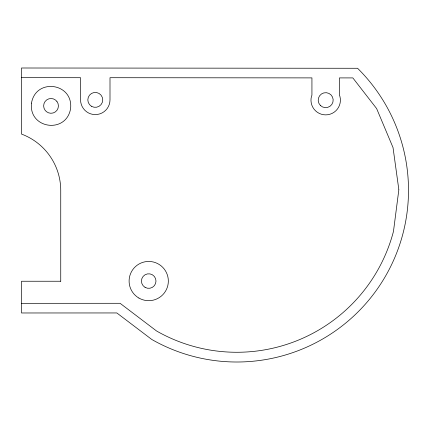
<?xml version="1.0" encoding="UTF-8"?>
<svg xmlns="http://www.w3.org/2000/svg" width="430" height="430" viewBox="0 0 430 430"><rect width="100%" height="100%" fill="white"/><g stroke="black" fill="none" stroke-linecap="round" stroke-linejoin="round"><path stroke-width="0.64" d="M21.5 303.322L120.078 303.295L156.568 330.998A161.959 161.959 0 0 0 393.471 231.394L398.825 189.888M21.5 77.658L80.566 77.706L80.566 99.884A14.717 14.717 0 0 0 95.283 114.6A14.717 14.717 0 0 0 109.999 99.884L109.999 77.706L311.933 77.894L311.933 95.24L311.471 96.347A14.717 14.717 0 0 0 325.687 114.874A14.717 14.717 0 0 0 339.904 96.347L339.437 95.223L339.437 77.905L352.842 77.916L376.642 108.596L393.025 147.571L398.846 189.695M31.476 103.141C28.563 128.887 66.29 134.192 70.59 108.639C73.503 82.893 35.776 77.588 31.476 103.141M60.743 281.241L21.5 281.241L21.5 312.975L116.831 312.949L151.747 339.453A171.688 171.688 0 0 0 408.5 190.313L408.5 189.41A171.688 171.688 0 0 0 357.577 68.273L21.5 67.999L21.5 134.074A60.173 60.173 0 0 1 60.743 190.49L60.743 281.241M56.921 101.453L55.572 100.082A7.369 7.369 0 0 0 45.145 110.327L46.494 111.698A7.369 7.369 0 0 0 56.921 101.453M320.393 105.452A7.487 7.487 0 0 0 332.922 102.093A7.487 7.487 0 0 0 323.752 92.923A7.487 7.487 0 0 0 320.393 105.452M91.552 106.339A7.455 7.455 0 0 0 102.738 99.884A7.455 7.455 0 0 0 91.552 93.423A7.455 7.455 0 0 0 91.552 106.339M138.906 298.06A19.624 19.624 0 0 0 168.34 281.064A19.624 19.624 0 0 0 138.906 264.074A19.624 19.624 0 0 0 138.906 298.06M145.077 287.364A7.272 7.272 0 0 0 155.988 281.064A7.272 7.272 0 0 0 145.077 274.765A7.272 7.272 0 0 0 145.077 287.364"/></g></svg>
